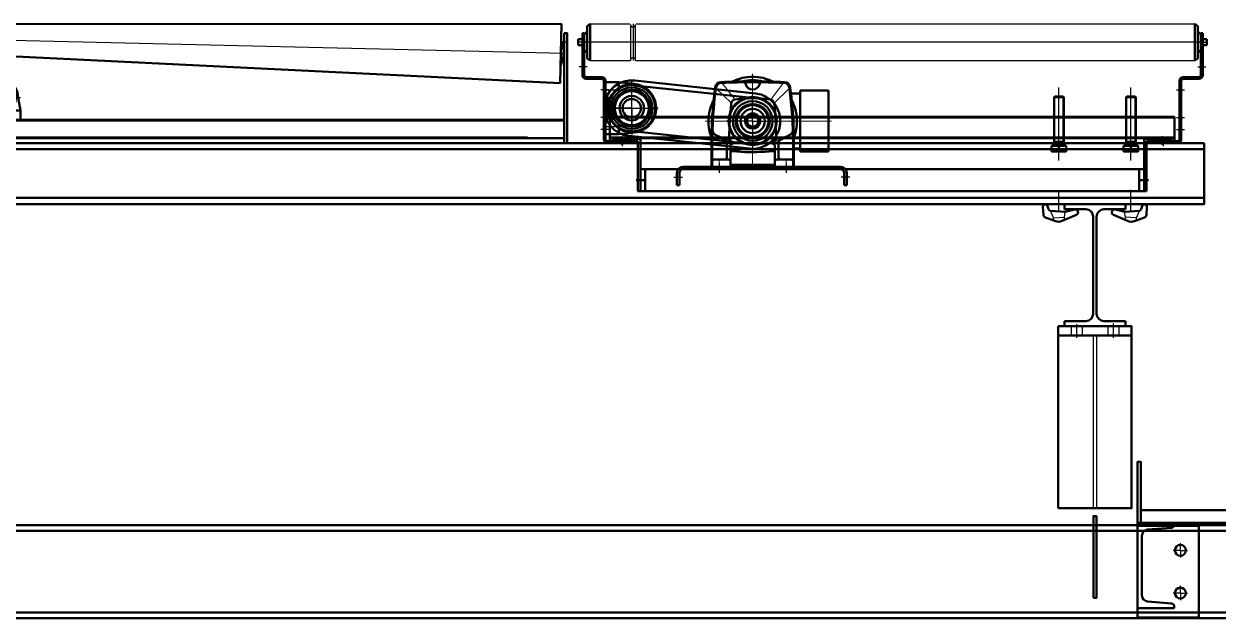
# Model space of a CAD drawing. Header units: millimetres. Extents: x 0 to 118800, y 79635 to 177025.
# Drawn here: x 67857 to 69813, y 89654 to 90627 of the extents above; entities that cross this region are included whole.
import ezdxf

# ---------------------------------------------------------------- set-up
doc = ezdxf.new("R2010")
doc.units = ezdxf.units.MM
doc.header["$LTSCALE"] = 200
for name, pattern in [('AM_DIN_F_W050', [6.25, 4.75, -1.5]), ('AM_DIN_G_W050', [13.75, 9.75, -1.5, 1, -1.5]), ('AM_DIN_G_W050x2', [6.875, 4.75, -0.875, 0.375, -0.875]), ('AM_ISO02W050x2', [3.75, 3, -0.75]), ('AM_ISO08W050x2', [9, 6, -0.75, 1.5, -0.75]), ('AUSGEZOGEN', [0]), ('gen7', [13.75, 9.75, -1.5, 1, -1.5]), ('MITTE', [2, 1.25, -0.25, 0.25, -0.25])]:
    doc.linetypes.add(name, pattern=pattern)
doc.layers.add('1', color=7, linetype='Continuous')
for name, color, linetype, lineweight in [('2', 5, 'Continuous', 0), ('7', 4, 'gen7', 0), ('AM_0', 7, 'Continuous', 50), ('AM_0N', 7, 'Continuous', 50), ('AM_2', 5, 'Continuous', 50), ('AM_3', 6, 'AM_DIN_F_W050', 25), ('AM_4N', 3, 'Continuous', 25), ('AM_7', 4, 'AM_DIN_G_W050', 25), ('AM_7N', 4, 'AM_DIN_G_W050', 25), ('AM_8', 1, 'Continuous', 25)]:
    doc.layers.add(name, color=color, linetype=linetype, lineweight=lineweight)

# ---------------------------------------------------------------- blocks, each defined once
blk = doc.blocks.new('rk 1000 90° sa')
blk.add_circle((-1270.7, -24.9), 5.5)
blk.add_arc((-1270.7, -24.9), 25, 23.5782, 156.4218)
at = {"layer": 'AM_0'}
for p, q in [((-500.1, 0), (-501.3, -50)), ((-469.1, -0.7), (-500.1, 0)), ((-1295.7, -14.9), (-1295.7, -194.9)), ((-510.7, -14.9), (-1295.7, -14.9)), ((-508.7, -14.9), (-505.7, -14.9)), ((-505.7, -51.2), (-505.7, -14.9)), ((-500.3, -5), (-505.1, -19.9)), ((-501.2, -45), (-500.3, -5)), ((-470.3, -50.7), (-469.1, -0.7)), ((-461.1, -0.9), (-462.3, -50.9)), ((-439.2, -1.4), (-461.1, -0.9)), ((-440.3, -51.4), (-439.2, -1.4)), ((-431.2, -1.6), (-432.3, -51.6)), ((-431.2, -1.6), (-426.2, -1.7)), ((-427.4, -52.9), (-426.1, -0.5)), ((500.1, 0), (-426.1, -0.5)), ((497.9, -96.8), (500.1, 0)), ((504.3, -51.2), (504.3, -14.9)), ((507.3, -14.9), (504.3, -14.9)), ((-505.6, -19.9), (-505.8, -29.8)), ((-505.8, -29.8), (-505.3, -29.9)), ((-505.1, -19.9), (-505.6, -19.9)), ((-505.1, -19.9), (-505.3, -29.9)), ((-505.3, -29.9), (-505.1, -19.9)), ((-505.3, -29.9), (-501.2, -45)), ((-470.3, -50.7), (-501.3, -50)), ((-440.3, -51.4), (-462.3, -50.9)), ((-432.3, -51.6), (-427.3, -51.7)), ((-427.3, -51.7), (497.9, -96.8)), ((-461.2, -141.9), (-456.8, -114.9)), ((-386.2, -141.9), (-390.7, -114.9)), ((-461.2, -141.9), (-461.2, -156.9)), ((-444.5, -141.9), (-461.2, -141.9)), ((-436.2, -156.9), (-436.2, -147.6)), ((-434.2, -154), (-413.2, -154)), ((-411.2, -147.6), (-411.2, -156.9)), ((-386.2, -141.9), (-402.9, -141.9)), ((-386.2, -156.9), (-386.2, -141.9)), ((-505.7, -156.9), (-505.7, -186.9)), ((504.3, -156.9), (-505.7, -156.9)), ((-461.2, -156.9), (-436.2, -156.9)), ((-411.2, -156.9), (-386.2, -156.9)), ((504.3, -186.9), (504.3, -156.9)), ((-1295.7, -194.9), (-505.7, -194.9)), ((-423.2, -186.9), (-505.7, -186.9)), ((-505.7, -186.9), (504.3, -186.9)), ((421.8, -186.9), (504.3, -186.9))]:
    blk.add_line(p, q, dxfattribs=at)
for points in [[(-510.7, -14.9), (-505.7, -14.9), (-505.7, -194.9), (-510.7, -194.9)], [(504.3, -14.9), (509.3, -14.9), (509.3, -194.9), (504.3, -194.9)], [(503.4, -53.5), (498.5, -68.4), (499.5, -28.4), (503.6, -43.5)], [(503.9, -53.5), (503.4, -53.5), (503.6, -43.5), (504.1, -43.5)]]:
    blk.add_lwpolyline(points, close=True, dxfattribs=at)
for radius in [29.9, 25.2, 24, 17.5, 12.5]:
    blk.add_circle((-423.7, -120.4), radius, dxfattribs=at)
for centre, radius, start, end in [((-465.1, -0.8), 4, 178.6567, 358.6567), ((-435.2, -1.5), 4, 178.6567, 358.6567), ((-466.3, -50.8), 4, 358.6567, 178.6567), ((-436.3, -51.5), 4, 358.6567, 178.6567), ((-423.7, -120.4), 33.5, 9.3684, 170.6317), ((-434.2, -156), 2, 90, 180), ((-413.2, -156), 2, 0, 90)]:
    blk.add_arc(centre, radius, start, end, dxfattribs=at)
at = {"layer": 'AM_3'}
for p, q in [((-511.7, -29.9), (-502.7, -29.9)), ((504.3, -158.9), (-505.7, -158.9)), ((-505.7, -184.9), (504.3, -184.9))]:
    blk.add_line(p, q, dxfattribs=at)
blk.add_arc((-1270.7, -24.9), 25, 156.4218, 23.5782, dxfattribs=at)
at = {"layer": 'AM_7', "linetype": 'AM_ISO08W050x2'}
for q in [(-1270.7, -14.4), (-1281.2, -24.9), (-1260.2, -24.9), (-1270.7, -35.4)]:
    blk.add_line((-1270.7, -24.9), q, dxfattribs=at)
at = {"layer": 'AM_7'}
for p, q in [((504, -48.5), (-511.7, -24.7)), ((510.3, -29.9), (501.3, -29.9)), ((-423.7, -156.9), (-423.7, -86.9)), ((-461.2, -120.4), (-386.2, -120.4))]:
    blk.add_line(p, q, dxfattribs=at)
blk = doc.blocks.new('ROF GB1000 VA')
for p, q in [((-66.4, -114), (-51.4, -114)), ((-51.4, -109), (-5.1, -109)), ((-51.4, -114), (-51.4, -109)), ((-51.4, -204), (-51.4, -114)), ((-5.1, -109), (-5.1, -209)), ((-132.1, -146.9), (-132.1, -146.5)), ((-132.1, -146.5), (-126.1, -146.5)), ((-132.1, -149.5), (-132.1, -146.9)), ((-126.1, -146.9), (-126.1, -146.5)), ((-126.1, -149.5), (-126.1, -146.9)), ((-196.6, -234), (-196.6, -195.5)), ((-195.2, -234), (-195.2, -195.5)), ((-190.8, -180.9), (-173.1, -191.1)), ((-171.6, -219), (-171.6, -193.7)), ((-86.6, -219), (-86.6, -193.7)), ((-85.1, -191.1), (-67.3, -180.9)), ((-62.9, -195.5), (-62.9, -234)), ((-61.6, -234), (-61.6, -195.5)), ((-165.6, -234), (-165.6, -199.3)), ((-92.6, -234), (-92.6, -199.3)), ((-51.4, -204), (-61.6, -204)), ((-51.4, -209), (-51.4, -204)), ((-5.1, -209), (-51.4, -209)), ((-196.6, -234), (-61.6, -234)), ((-193.6, -222), (-168.6, -222)), ((-191.2, -222), (-176.9, -222)), ((-163.6, -231), (-129.1, -231)), ((-129.1, -231), (-94.6, -231)), ((-89.6, -222), (-64.6, -222)), ((-81.2, -222), (-66.9, -222)), ((-77.3, -222), (-70.9, -222))]:
    blk.add_line(p, q)
for radius in [32.5, 26, 20, 10, 9.42]:
    blk.add_circle((-129.1, -159), radius)
for centre, radius, start, end in [((-180.6, -105.1), 10, 92.483, 172.4732), ((-179.4, -106.4), 10, 92.4248, 172.5688), ((-129.1, -1294), 1200, 90, 92.483), ((-129.1, -1295.4), 1200, 87.5752, 92.4248), ((-129.1, -159), 72.5, 90, 117.1208), ((-129.1, -159), 67, 75.4547, 104.7934), ((-143.8, -98.5), 3, 11.2038, 90.7043), ((-129.1, -159), 72.5, 62.7345, 90), ((-129.1, -1294), 1200, 87.517, 90), ((-114.3, -98.5), 3, 89.2957, 168.7962), ((-78.7, -106.4), 10, 7.4312, 87.5752), ((-77.5, -105.1), 10, 7.5268, 87.517), ((503.4, -195.5), 700, 172.4732, 178.4275), ((503.4, -195.5), 698.6, 172.5688, 178.1202), ((-129.1, -95.5), 12, 191.2038, 348.7962), ((-761.6, -195.5), 698.6, 0, 7.4312), ((-761.6, -195.5), 700, 0, 7.5268), ((-129.1, -159), 72.5, 151.7589, 180), ((532.5, -195.5), 700, 174.6915, 179.22), ((-156.5, -131.5), 8, 98.23, 174.6915), ((-129.1, -321.5), 200, 81.77, 98.23), ((-101.6, -131.5), 8, 5.3085, 81.77), ((-790.6, -195.5), 700, 0.78, 5.3085), ((-129.1, -159), 72.5, 24.0773, 28.1642), ((-129.1, -159), 72.5, 0, 28.1642), ((-129.1, -159), 72.5, 18.058, 24.0773), ((-129.1, -159), 72.5, 12.0387, 18.058), ((-129.1, -159), 67, 168.4839, 185.0872), ((-129.1, -159), 12.5, 103.8865, 76.1135), ((-129.1, -159), 67, 0, 11.2882), ((-129.1, -159), 72.5, 6.0193, 12.0387), ((-129.1, -159), 72.5, 0, 6.0193), ((-129.1, -159), 72.5, 180, 201.6909), ((503.4, -195.5), 698.6, 178.074, 180), ((-186.8, -173.9), 8, 178.2105, 240), ((-71.3, -173.9), 8, 300, 1.7895), ((-129.1, -159), 67, 354.9981, 0), ((-129.1, -159), 72.5, 338.2468, 0), ((-129.1, -159), 72.5, 342.232, 348.2514), ((-129.1, -159), 72.5, 348.2514, 354.2707), ((-129.1, -159), 72.5, 354.2707, 0), ((503.4, -195.5), 700, 178.4223, 180), ((-174.6, -193.7), 3, 0, 60), ((-159.4, -186.1), 8, 179.22, 260.8934), ((-129.1, 3.5), 200, 260.8934, 279.1066), ((-98.7, -186.1), 8, 279.1066, 0.78), ((-83.6, -193.7), 3, 120, 180), ((-129.1, -159), 72.5, 338.2468, 342.232), ((-162.6, -199.3), 3, 65.8379, 180), ((-162.6, -211.1), 3, 83.6523, 180), ((-129.1, 90), 300, 263.6523, 266.4572), ((-129.1, 90), 300, 266.305, 276.3477), ((-95.6, -199.3), 3, 0, 114.1621), ((-95.6, -211.1), 3, 0, 96.3477), ((-192.2, -225), 3, 90, 180), ((-174.6, -219), 3, 270, 0), ((-168.6, -225), 3, 0, 90), ((-163.6, -233), 2, 90, 180), ((-94.6, -233), 2, 0, 90), ((-89.6, -225), 3, 90, 180), ((-83.6, -219), 3, 180, 270), ((-65.9, -225), 3, 0, 90)]:
    blk.add_arc(centre, radius, start, end)
at = {"layer": '1', "color": 7, "linetype": 'AUSGEZOGEN'}
for p, q in [((-395, 0), (-330, 0)), ((-320, 0), (595, 0)), ((-329, -1), (-329, -60)), ((-321, -60), (-321, -1)), ((-395, -60), (-329, -60)), ((-321, -60), (595, -60))]:
    blk.add_line(p, q, dxfattribs=at)
at = {"layer": '1', "color": 1, "linetype": 'MITTE'}
blk.add_line((-325, 0), (-325, -60), dxfattribs=at)
at = {"layer": '1', "color": 7, "linetype": 'AUSGEZOGEN'}
for centre, start, end in [((-325, -1), 180, 0), ((-325, -59), 0, 180)]:
    blk.add_arc(centre, 4, start, end, dxfattribs=at)
at = {"layer": '2'}
for p, q in [((-158.4, -123.4), (-179.8, -96.4)), ((-99.5, -124), (-78.3, -96.4)), ((-164.3, -129.3), (-189.3, -105.1)), ((-68.8, -105.1), (-93.7, -129.8)), ((-190, -180.4), (-163, -193.2)), ((-161.3, -196.6), (-172.4, -191.6)), ((-96.8, -196.6), (-85.7, -191.6)), ((-94.5, -192.9), (-68.1, -180.4))]:
    blk.add_line(p, q, dxfattribs=at)
for centre, start, end in [((-186.8, -173.1), 178.1404, 246.6407), ((-71.3, -173.1), 293.3593, 1.8596)]:
    blk.add_arc(centre, 8, start, end, dxfattribs=at)
at = {"layer": '7'}
for p, q in [((-129.1, -81.5), (-129.1, -239)), ((-206.6, -159), (-0.1, -159)), ((-184.1, -220.5), (-184.1, -235.6)), ((-74.1, -220.8), (-74.1, -235.1))]:
    blk.add_line(p, q, dxfattribs=at)
at = {"layer": 'AM_0'}
for p, q in [((-395, 0), (-400, -3.5)), ((-395, -60), (-395, 0)), ((595, 0), (600, -3.5)), ((595, -60), (595, 0)), ((-408, -15), (-408, -84)), ((-408, -15), (-405, -15)), ((-400, -12.5), (-405, -17.5)), ((-405, -15), (-405, -84)), ((-405, -17.5), (-405, -42.5)), ((-400, -3.5), (-400, -56.5)), ((-400, -47.5), (-400, -12.5)), ((600, -3.5), (600, -56.5)), ((600, -12.5), (605, -17.5)), ((600, -47.5), (600, -12.5)), ((605, -15), (605, -84)), ((608, -15), (605, -15)), ((605, -17.5), (605, -42.5)), ((608, -15), (608, -84)), ((-405, -25), (-415, -25)), ((-415, -25), (-415, -35)), ((-415, -35), (-405, -35)), ((-405, -24.8), (-408, -24.8)), ((-405, -35.3), (-408, -35.3)), ((-405, -35), (-405, -25)), ((605, -24.8), (608, -24.8)), ((605, -25), (615, -25)), ((605, -35), (605, -25)), ((615, -35), (605, -35)), ((605, -35.3), (608, -35.3)), ((615, -25), (615, -35)), ((-405, -42.5), (-400, -47.5)), ((-400, -56.5), (-395, -60)), ((600, -56.5), (595, -60)), ((605, -42.5), (600, -47.5)), ((-405, -66.5), (-408, -66.5)), ((-405, -73.5), (-408, -73.5)), ((605, -66.5), (608, -66.5)), ((605, -73.5), (608, -73.5)), ((-402, -87), (-376, -87)), ((-402, -90), (-376, -90)), ((-373, -93), (-373, -189)), ((-370, -93), (-370, -189)), ((-370, -121), (-370, -95.5)), ((-370, -95.5), (-348, -95.5)), ((-348, -111.2), (-348, -95.5)), ((-348, -95.5), (-322.9, -98.1)), ((570, -93), (570, -189)), ((573, -93), (573, -189)), ((602, -87), (576, -87)), ((602, -90), (576, -90)), ((-370, -102.5), (-373, -102.5)), ((-370, -113.5), (-373, -113.5)), ((570, -102.5), (573, -102.5)), ((570, -113.5), (573, -113.5)), ((-370, -121), (-356.5, -121)), ((-367.1, -153), (-367.1, -123)), ((-370, -147.5), (-373, -147.5)), ((-370, -155), (-356.5, -155)), ((-370, -180.5), (-370, -155)), ((562, -152), (-363, -152)), ((-363, -152), (-363, -187)), ((562, -187), (562, -152)), ((570, -147.5), (573, -147.5)), ((-348, -180.5), (-348, -164.8)), ((-370, -178.5), (-373, -178.5)), ((-370, -180.5), (-348, -180.5)), ((-367, -192), (-323, -192)), ((-367, -195), (-323, -195)), ((-363, -187), (-323, -187)), ((-363, -192), (-363, -187)), ((-363, -187), (562, -187)), ((-323, -192), (-363, -192)), ((-358, -188), (-313, -188)), ((-358, -188), (-358, -192)), ((-358, -192), (-317, -192)), ((-348.5, -192), (-348.5, -195)), ((-348, -180.5), (-322.9, -177.9)), ((-343, -198), (-343, -189)), ((-337.5, -192), (-337.5, -195)), ((-323, -187), (-323, -192)), ((-323, -195), (-323, -192)), ((-317, -192), (-317, -274)), ((-313, -188), (-313, -274)), ((512, -188), (512, -274)), ((557, -188), (512, -188)), ((516, -192), (516, -274)), ((557, -192), (516, -192)), ((562, -187), (522, -187)), ((522, -187), (522, -192)), ((522, -192), (562, -192)), ((567, -192), (523, -192)), ((523, -195), (523, -192)), ((567, -195), (523, -195)), ((537.5, -192), (537.5, -195)), ((542, -185), (542, -195)), ((542, -198), (542, -189)), ((548.5, -192), (548.5, -195)), ((557, -188), (557, -192)), ((562, -192), (562, -187)), ((570, -178.5), (573, -178.5)), ((14.9, -234), (-243.1, -234)), ((512, -238), (-313, -238)), ((-313, -238), (-313, -274)), ((-305, -238), (-305, -274)), ((-253.1, -244), (-253.1, -264)), ((-249.1, -264), (-249.1, -244)), ((-243.1, -238), (14.9, -238)), ((20.9, -264), (20.9, -244)), ((24.9, -244), (24.9, -264)), ((504, -238), (504, -274)), ((512, -238), (512, -274)), ((-320, -256), (-310, -256)), ((-305, -256), (-313, -256)), ((-253.1, -264), (-249.1, -264)), ((24.9, -264), (20.9, -264)), ((504, -256), (512, -256)), ((519, -256), (509, -256)), ((-317, -274), (-313, -274)), ((512, -274), (-313, -274)), ((516, -274), (512, -274))]:
    blk.add_line(p, q, dxfattribs=at)
for centre, radius in [((-327.1, -138), 39.5), ((-327.1, -138), 34), ((-327.1, -138), 30), ((-327.1, -138), 28), ((-327.1, -138), 20), ((-327.1, -138), 15), ((-129.1, -159), 39.5)]:
    blk.add_circle(centre, radius, dxfattribs=at)
for centre, radius, start, end in [((-402, -84), 6, 180, 270), ((-402, -84), 3, 180, 270), ((-376, -93), 6, 0, 90), ((-376, -93), 3, 0, 90), ((576, -93), 6, 90, 180), ((576, -93), 3, 90, 180), ((602, -84), 6, 270, 0), ((602, -84), 3, 270, 0), ((-327.1, -138), 40.1, 14.4685, 84.0396), ((-369.1, -123), 2, 0, 90), ((-363.5, -125.4), 1.36, 353.0233, 145.1304), ((-309.4, -138.3), 54.2, 166.4222, 179.6859), ((-327.1, -138), 40.1, 275.9603, 14.4685), ((-369.1, -153), 2, 270, 0), ((-363.5, -150.6), 1.36, 214.8696, 6.9767), ((-309.4, -137.7), 54.2, 180.3141, 193.5778), ((-367, -189), 6, 180, 270), ((-367, -189), 3, 180, 270), ((567, -189), 6, 270, 0), ((567, -189), 3, 270, 0), ((-243.1, -244), 10, 90, 180), ((14.9, -244), 10, 0, 90), ((-243.1, -244), 6, 90, 180), ((14.9, -244), 6, 0, 90)]:
    blk.add_arc(centre, radius, start, end, dxfattribs=at)
at = {"layer": 'AM_2'}
for p, q in [((-322.3, -92.8), (-124.3, -113.8)), ((-323.1, -100.7), (-125.1, -121.7)), ((-331.1, -175.3), (-133, -196.3)), ((-331.9, -183.2), (-133.9, -204.2))]:
    blk.add_line(p, q, dxfattribs=at)
for centre, start, end in [((-327.1, -138), 83.9472, 263.9472), ((-129.1, -159), 263.9472, 83.9472)]:
    blk.add_arc(centre, 45.5, start, end, dxfattribs=at)
at = {"layer": 'AM_3'}
for p, q in [((-363, -154), (562, -154)), ((-363, -185), (562, -185))]:
    blk.add_line(p, q, dxfattribs=at)
at = {"layer": 'AM_3', "linetype": 'AM_ISO02W050x2'}
for centre in [(-327.1, -138), (-129.1, -159)]:
    blk.add_circle(centre, 28.5, dxfattribs=at)
at = {"layer": 'AM_7', "linetype": 'AM_ISO08W050x2'}
for p, q in [((-400, -30), (-413, -30)), ((600, -30), (613, -30)), ((-400, -70), (-413, -70)), ((600, -70), (613, -70)), ((-365, -108), (-378, -108)), ((-370, -108), (-348, -108)), ((-327.1, -178), (-327.1, -98)), ((565, -108), (578, -108)), ((-365, -153), (-378, -153)), ((-367.1, -138), (-287.1, -138)), ((565, -153), (578, -153)), ((-365, -173), (-378, -173)), ((-370, -168), (-348, -168)), ((565, -173), (578, -173)), ((-343, -195), (-343, -184)), ((-343, -187), (-343, -200)), ((542, -195), (542, -184)), ((543, -187), (543, -200)), ((-184.1, -228), (-184.1, -244)), ((-74.1, -228), (-74.1, -244)), ((-258.1, -251), (-244.1, -251)), ((29.9, -251), (15.9, -251))]:
    blk.add_line(p, q, dxfattribs=at)
at = {"layer": 'AM_7'}
for p, q in [((610.5, -30), (-408, -30)), ((-327.1, -138), (-327.1, -95)), ((-129.1, -159), (-129.1, -116)), ((-327.1, -138), (-370.1, -138)), ((-327.1, -138), (-327.1, -181)), ((-327.1, -138), (-284.1, -138)), ((-129.1, -159), (-172.1, -159)), ((-129.1, -159), (-129.1, -202)), ((-129.1, -159), (-86.1, -159))]:
    blk.add_line(p, q, dxfattribs=at)
at = {"layer": 'AM_7', "linetype": 'AM_ISO08W050x2'}
for centre in [(-327.1, -138), (-129.1, -159)]:
    blk.add_circle(centre, 37.5, dxfattribs=at)
at = {"layer": 'AM_8'}
for p, q in [((-408, -16.9), (-406.1, -15)), ((-408, -20.5), (-405, -17.5)), ((608, -20.5), (605, -17.5)), ((608, -16.9), (606.1, -15)), ((-408, -24), (-405, -21)), ((-408, -38.2), (-405.1, -35.3)), ((-408, -41.7), (-405, -38.7)), ((-405.2, -24.8), (-405, -24.6)), ((608, -24), (605, -21)), ((605.2, -24.8), (605, -24.6)), ((608, -41.7), (605, -38.7)), ((608, -38.2), (605.1, -35.3)), ((-408, -45.2), (-405, -42.2)), ((-408, -48.8), (-405, -45.8)), ((-408, -52.3), (-405, -49.3)), ((-408, -55.8), (-405, -52.8)), ((-408, -59.4), (-405, -56.4)), ((608, -45.2), (605, -42.2)), ((608, -48.8), (605, -45.8)), ((608, -52.3), (605, -49.3)), ((608, -55.8), (605, -52.8)), ((608, -59.4), (605, -56.4)), ((-408, -62.9), (-405, -59.9)), ((-408, -66.4), (-405, -63.4)), ((-408, -73.5), (-408, -73.5)), ((-408, -77), (-405, -74)), ((-408, -80.6), (-405, -77.6)), ((608, -62.9), (605, -59.9)), ((608, -66.4), (605, -63.4)), ((608, -77), (605, -74)), ((608, -80.6), (605, -77.6)), ((608, -73.5), (608, -73.5)), ((-408, -84.1), (-405, -81.1)), ((-407.2, -86.9), (-404.9, -84.6)), ((-405.6, -88.8), (-403.4, -86.6)), ((-403.2, -89.9), (-400.3, -87)), ((-399.7, -90), (-396.7, -87)), ((-396.2, -90), (-393.2, -87)), ((-392.7, -90), (-389.7, -87)), ((-389.1, -90), (-386.1, -87)), ((-385.6, -90), (-382.6, -87)), ((-382.1, -90), (-379.1, -87)), ((-378.5, -90), (-375.5, -87)), ((-375.1, -90.1), (-372.9, -87.9)), ((-373.3, -91.8), (-371.1, -89.6)), ((-373, -95.1), (-370.1, -92.1)), ((-373, -98.6), (-370, -95.6)), ((573, -98.6), (570, -95.6)), ((573, -95.1), (570.1, -92.1)), ((573.3, -91.8), (571.1, -89.6)), ((575.1, -90.1), (572.9, -87.9)), ((578.5, -90), (575.5, -87)), ((582.1, -90), (579.1, -87)), ((585.6, -90), (582.6, -87)), ((589.1, -90), (586.1, -87)), ((592.7, -90), (589.7, -87)), ((596.2, -90), (593.2, -87)), ((599.7, -90), (596.7, -87)), ((603.2, -89.9), (600.3, -87)), ((605.6, -88.8), (603.4, -86.6)), ((607.2, -86.9), (604.9, -84.6)), ((608, -84.1), (605, -81.1)), ((-373, -102.2), (-370, -99.2)), ((-373, -116.3), (-370.2, -113.5)), ((-373, -119.8), (-370, -116.8)), ((573, -102.2), (570, -99.2)), ((573, -119.8), (570, -116.8)), ((573, -116.3), (570.2, -113.5)), ((-373, -123.4), (-370, -120.4)), ((-373, -126.9), (-370, -123.9)), ((-373, -130.4), (-370, -127.4)), ((-373, -134), (-370, -131)), ((-373, -137.5), (-370, -134.5)), ((573, -123.4), (570, -120.4)), ((573, -126.9), (570, -123.9)), ((573, -130.4), (570, -127.4)), ((573, -134), (570, -131)), ((573, -137.5), (570, -134.5)), ((-373, -141), (-370, -138)), ((-373, -144.6), (-370, -141.6)), ((-372.4, -147.5), (-370, -145.1)), ((573, -141), (570, -138)), ((573, -144.6), (570, -141.6)), ((572.4, -147.5), (570, -145.1)), ((-373, -179.9), (-371.6, -178.5)), ((-373, -183.5), (-370, -180.5)), ((-373, -187), (-370, -184)), ((-372.8, -190.4), (-370, -187.5)), ((-371.7, -192.8), (-369.5, -190.6)), ((-369.7, -194.3), (-367.4, -192)), ((-366.9, -195), (-363.9, -192)), ((-363.3, -195), (-360.3, -192)), ((-359.8, -195), (-356.8, -192)), ((-356.2, -195), (-353.2, -192)), ((-352.7, -195), (-349.7, -192)), ((-349.2, -195), (-348.5, -194.3)), ((-337.5, -193.9), (-335.6, -192)), ((-335, -195), (-332, -192)), ((-331.5, -195), (-328.5, -192)), ((-328, -195), (-325, -192)), ((-324.4, -195), (-323, -193.6)), ((524.4, -195), (523, -193.6)), ((528, -195), (525, -192)), ((531.5, -195), (528.5, -192)), ((535, -195), (532, -192)), ((537.5, -193.9), (535.6, -192)), ((549.2, -195), (548.5, -194.3)), ((552.7, -195), (549.7, -192)), ((556.2, -195), (553.2, -192)), ((559.8, -195), (556.8, -192)), ((563.3, -195), (560.3, -192)), ((566.9, -195), (563.9, -192)), ((569.7, -194.3), (567.4, -192)), ((571.7, -192.8), (569.5, -190.6)), ((573, -183.5), (570, -180.5)), ((573, -187), (570, -184)), ((572.8, -190.4), (570, -187.5)), ((573, -179.9), (571.6, -178.5))]:
    blk.add_line(p, q, dxfattribs=at)
blk = doc.blocks.new('*U387')
at = {"layer": 'AM_0N'}
for p, q in [((71265.3, 89805.6), (66049.3, 89805.6)), ((71265.3, 89796.6), (66049.3, 89796.6)), ((71265.3, 89662.6), (66049.3, 89662.6)), ((66049.3, 89653.6), (71265.3, 89653.6))]:
    blk.add_line(p, q, dxfattribs=at)
blk = doc.blocks.new('IPB100 sa')
at = {"layer": 'AM_0N'}
for points in [[(146236.3, 52638.2), (146236.3, 52538.2), (142845.3, 52538.2), (142845.3, 52638.2), (146236.3, 52638.2)], [(142845.3, 52628.2), (146236.3, 52628.2), (146236.3, 52548.2), (142845.3, 52548.2)]]:
    blk.add_lwpolyline(points, close=True, dxfattribs=at)
at = {"layer": 'AM_7', "linetype": 'AM_DIN_G_W050x2'}
for p, q in [((142876.3, 52526.5), (142876.3, 52559.6)), ((142994.3, 52526.5), (142994.3, 52559.6)), ((145998.3, 52526.5), (145998.3, 52559.6)), ((146116.3, 52528.2), (146116.3, 52561.3))]:
    blk.add_line(p, q, dxfattribs=at)
blk = doc.blocks.new('*U394')
at = {"layer": 'AM_0N'}
for p, q in [((69661.3, 90331.6), (69561.3, 90331.6)), ((69561.3, 90331.6), (69561.3, 90323.1)), ((69661.3, 90323.1), (69661.3, 90331.6)), ((69561.3, 90323.1), (69596.5, 90323.1)), ((69608.5, 90311.1), (69608.5, 90152.1)), ((69614.1, 90152.1), (69614.1, 90311.1)), ((69626.1, 90323.1), (69661.3, 90323.1)), ((69561.3, 90140.1), (69561.3, 90131.6)), ((69596.5, 90140.1), (69561.3, 90140.1)), ((69661.3, 90131.6), (69561.3, 90131.6)), ((69661.3, 90140.1), (69626.1, 90140.1)), ((69661.3, 90131.6), (69661.3, 90140.1))]:
    blk.add_line(p, q, dxfattribs=at)
at = {"layer": 'AM_0N', "extrusion": (0, 0, -1)}
for centre, start, end in [((-69596.5, 90311.1), 90, 180), ((-69626.1, 90311.1), 0, 90), ((-69596.5, 90152.1), 180, 270), ((-69626.1, 90152.1), 270, 0)]:
    blk.add_arc(centre, 12, start, end, dxfattribs=at)
blk = doc.blocks.new('*U395')
at = {"layer": 'AM_0N'}
for p, q in [((69662.3, 90506.5), (69663.5, 90507.7)), ((69662.3, 90433.7), (69662.3, 90506.5)), ((69678.3, 90506.5), (69662.3, 90506.5)), ((69677.1, 90507.7), (69663.5, 90507.7)), ((69677.1, 90507.7), (69678.3, 90506.5)), ((69678.3, 90433.7), (69678.3, 90506.5)), ((69658.3, 90426.9), (69658.3, 90417.7)), ((69659.1, 90426.9), (69658.3, 90426.9)), ((69659.1, 90426.9), (69659.1, 90427.7)), ((69659.1, 90427.7), (69662.3, 90427.7)), ((69681.6, 90426.9), (69659.1, 90426.9)), ((69678.3, 90433.7), (69662.3, 90433.7)), ((69662.3, 90433.7), (69662.3, 90432.5)), ((69662.3, 90427.7), (69662.3, 90432.5)), ((69662.3, 90427.7), (69678.3, 90427.7)), ((69670.3, 90418.8), (69670.3, 90426.9)), ((69678.3, 90433.7), (69678.3, 90432.5)), ((69678.3, 90427.7), (69678.3, 90432.5)), ((69678.3, 90427.7), (69681.6, 90427.7)), ((69681.6, 90426.9), (69681.6, 90427.7)), ((69682.3, 90426.9), (69681.6, 90426.9)), ((69682.3, 90426.9), (69682.3, 90417.7)), ((69682.3, 90417.7), (69658.3, 90417.7))]:
    blk.add_line(p, q, dxfattribs=at)
for centre in [(69664.3, 90435), (69676.3, 90435)]:
    blk.add_arc(centre, 17.3, 249.7054, 290.2946, dxfattribs=at)
at = {"layer": 'AM_4N'}
for p, q in [((69663.5, 90433.7), (69663.5, 90507.7)), ((69677.1, 90433.7), (69677.1, 90507.7)), ((69663.5, 90433.7), (69662.3, 90432.5)), ((69677.1, 90433.7), (69678.3, 90432.5))]:
    blk.add_line(p, q, dxfattribs=at)
at = {"layer": 'AM_7N', "linetype": 'AM_DIN_G_W050x2'}
blk.add_line((69670.3, 90402.7), (69670.3, 90522.7), dxfattribs=at)
blk = doc.blocks.new('A$C6D5C2093')
at = {"layer": 'AM_0'}
for p, q in [((27, 29.2), (3, 20.7)), ((38.1, 28.7), (54, 21.6)), ((5.2, 12.1), (19.2, 14.4)), ((45.4, 11), (20.7, 14.4)), ((49.1, 3.2), (47.9, 8.6)), ((57, 4), (57, 17))]:
    blk.add_line(p, q, dxfattribs=at)
for centre, radius, start, end in [((4.5, 16.5), 4.5, 109.2891, 279.6247), ((32, 15), 15, 65.8746, 109.2891), ((52, 17), 5, 0, 65.8746), ((20, 10), 4.5, 80.672, 99.6247), ((45, 8), 3, 11.9335, 82), ((53, 4), 4, 191.9335, 0)]:
    blk.add_arc(centre, radius, start, end, dxfattribs=at)
at = {"layer": 'AM_3', "linetype": 'AM_ISO02W050x2'}
for p, q in [((23, 23), (21, 14.4)), ((23, 27.7), (23, 23)), ((41, 23), (23, 23)), ((41, 27.4), (41, 23)), ((41, 23), (45, 11))]:
    blk.add_line(p, q, dxfattribs=at)
blk = doc.blocks.new('*U396')
at = {"layer": 'AM_0N'}
for p, q in [((69545.5, 90507.7), (69544.3, 90506.5)), ((69544.3, 90433.7), (69544.3, 90506.5)), ((69544.3, 90506.5), (69560.3, 90506.5)), ((69545.5, 90507.7), (69559.1, 90507.7)), ((69560.3, 90506.5), (69559.1, 90507.7)), ((69560.3, 90433.7), (69560.3, 90506.5)), ((69540.3, 90426.9), (69540.3, 90417.7)), ((69540.3, 90426.9), (69541.1, 90426.9)), ((69544.3, 90427.7), (69541.1, 90427.7)), ((69541.1, 90426.9), (69541.1, 90427.7)), ((69541.1, 90426.9), (69563.6, 90426.9)), ((69544.3, 90433.7), (69560.3, 90433.7)), ((69544.3, 90433.7), (69544.3, 90432.5)), ((69544.3, 90427.7), (69544.3, 90432.5)), ((69560.3, 90427.7), (69544.3, 90427.7)), ((69552.3, 90418.8), (69552.3, 90426.9)), ((69560.3, 90433.7), (69560.3, 90432.5)), ((69560.3, 90427.7), (69560.3, 90432.5)), ((69563.6, 90427.7), (69560.3, 90427.7)), ((69563.6, 90426.9), (69563.6, 90427.7)), ((69563.6, 90426.9), (69564.3, 90426.9)), ((69564.3, 90426.9), (69564.3, 90417.7)), ((69540.3, 90417.7), (69564.3, 90417.7))]:
    blk.add_line(p, q, dxfattribs=at)
at = {"layer": 'AM_0N', "extrusion": (0, 0, -1)}
for centre in [(-69546.3, 90435), (-69558.3, 90435)]:
    blk.add_arc(centre, 17.3, 249.7054, 290.2946, dxfattribs=at)
at = {"layer": 'AM_4N'}
for p, q in [((69545.5, 90433.7), (69545.5, 90507.7)), ((69559.1, 90433.7), (69559.1, 90507.7)), ((69545.5, 90433.7), (69544.3, 90432.5)), ((69559.1, 90433.7), (69560.3, 90432.5))]:
    blk.add_line(p, q, dxfattribs=at)
at = {"layer": 'AM_7N', "linetype": 'AM_DIN_G_W050x2'}
blk.add_line((69552.3, 90402.7), (69552.3, 90522.7), dxfattribs=at)
blk = doc.blocks.new('*U144')
at = {"layer": 'AM_0N'}
for p, q in [((-21071.2, 39311), (-21071.2, 39308)), ((-21011.2, 39311), (-21071.2, 39311)), ((-21066.6, 39303), (-21027.4, 39299.9)), ((-21011.2, 39171), (-21011.2, 39311)), ((-21018.2, 39289.9), (-21018.2, 39192)), ((-21027.4, 39182.1), (-21066.6, 39178.9)), ((-21071.2, 39174), (-21071.2, 39171)), ((-21071.2, 39171), (-21011.2, 39171))]:
    blk.add_line(p, q, dxfattribs=at)
at = {"layer": 'AM_0N', "extrusion": (0, 0, -1)}
for centre, radius, start, end in [((21066.2, 39308), 5, 274.5739, 0), ((21028.2, 39289.9), 10, 94.5739, 180), ((21066.2, 39174), 5, 0, 85.4261), ((21028.2, 39192), 10, 180, 265.4261)]:
    blk.add_arc(centre, radius, start, end, dxfattribs=at)
blk = doc.blocks.new('StiPlatte120')
at = {"layer": 'AM_0'}
blk.add_lwpolyline([(60, 0), (-60, 0), (-60, -15), (60, -15)], close=True, dxfattribs=at)
at = {"layer": 'AM_3'}
for p, q in [((-39, 0), (-39, -15)), ((-21, 0), (-21, -15)), ((21, 0), (21, -15)), ((39, 0), (39, -15))]:
    blk.add_line(p, q, dxfattribs=at)
at = {"layer": 'AM_7', "linetype": 'AM_ISO08W050x2'}
for p, q in [((-30, 4.5), (-30, -19)), ((30, 3.3), (30, -18.9))]:
    blk.add_line(p, q, dxfattribs=at)

msp = doc.modelspace()

# ---------------------------------------------------------------- linework, layer by layer
at = {"layer": 'AM_0'}
for points in [[(69551.3, 89833.6), (69671.3, 89833.6), (69671.3, 90116.6), (69551.3, 90116.6)], [(69681.3, 89809.6), (69686.3, 89809.6), (69686.3, 89909.6), (69681.3, 89909.6)], [(69608.8, 89686.6), (69613.8, 89686.6), (69613.8, 89820.6), (69608.8, 89820.6)], [(69686.3, 89809.6), (70701.3, 89809.6), (70701.3, 89830.6), (69686.3, 89830.6)], [(69681.3, 89804.6), (69781.3, 89804.6), (69781.3, 89654.6), (69681.3, 89654.6)]]:
    msp.add_lwpolyline(points, close=True, dxfattribs=at)
for centre in [(69751.3, 89764.6), (69751.3, 89694.6)]:
    msp.add_circle(centre, 9, dxfattribs=at)
at = {"layer": 'AM_3', "linetype": 'AM_ISO02W050x2'}
msp.add_lwpolyline([(69613.8, 89833.6), (69608.8, 89833.6), (69608.8, 90116.6), (69613.8, 90116.6)], close=True, dxfattribs=at)
at = {"layer": 'AM_7'}
for p, q in [((69751.3, 89764.6), (69739.6, 89764.6)), ((69751.3, 89764.6), (69751.3, 89776.3)), ((69751.3, 89764.6), (69751.3, 89752.9)), ((69751.3, 89764.6), (69763, 89764.6)), ((69751.3, 89694.6), (69751.3, 89706.3)), ((69751.3, 89694.6), (69739.6, 89694.6)), ((69751.3, 89694.6), (69751.3, 89682.9)), ((69751.3, 89694.6), (69763, 89694.6))]:
    msp.add_line(p, q, dxfattribs=at)

# ---------------------------------------------------------------- block references
at = {"layer": 'AM_0'}
for name, p in [('rk 1000 90° sa', (68237.6, 90626.5)), ('ROF GB1000 VA', (69179.8, 90626.6)), ('IPB100 sa', (-76446, 37793.4))]:
    msp.add_blockref(name, p, dxfattribs=at)
at = {"layer": 'AM_0', "rotation": 184.0996807926867}
msp.add_blockref('A$C6D5C2093', (69582.6, 90335), dxfattribs=at)
at = {"layer": 'AM_0', "extrusion": (0, 0, -1), "zscale": -1, "rotation": 184.0996807926867}
msp.add_blockref('A$C6D5C2093', (-69640, 90335), dxfattribs=at)
at = {"layer": 'AM_0N'}
for name in ['*U396', '*U395', '*U394', '*U387']:
    msp.add_blockref(name, (0, 0), dxfattribs=at)
at = {"layer": 'AM_0N', "extrusion": (0, 0, -1), "zscale": -1}
msp.add_blockref('*U144', (-48670.1, 50498.7), dxfattribs=at)
at = {"layer": 'AM_3', "extrusion": (0, 0, -1), "zscale": -1}
msp.add_blockref('StiPlatte120', (-69611.3, 90131.6), dxfattribs=at)

doc.saveas('drawing.dxf')
